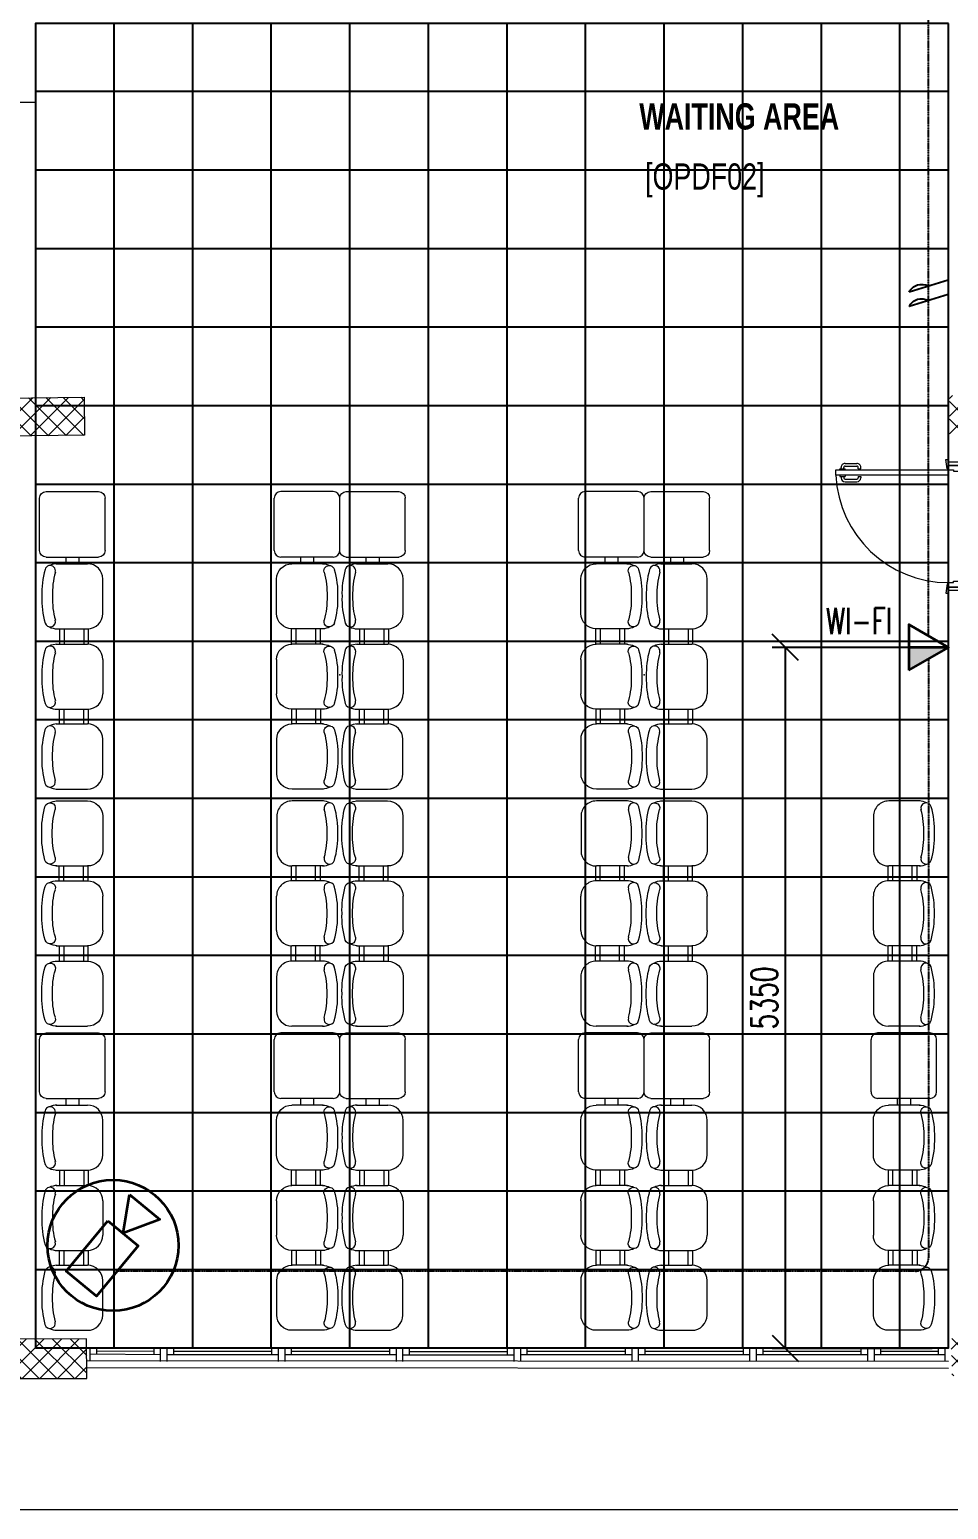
# Model space of a CAD drawing. Extents: x -560814 to 57327, y -29287 to 19916.
# Drawn here: x -1629 to 5386, y -14060 to -2756 of the extents above; entities that cross this region are included whole.
import ezdxf

# ---------------------------------------------------------------- set-up
doc = ezdxf.new("R2010")
doc.units = 0
doc.header["$LTSCALE"] = 0.25
doc.linetypes.add('01-First Floor$0$HIDDEN', pattern=[9.525, 6.35, -3.175])
doc.linetypes.add('DASHDOT', pattern=[25.4, 12.7, -6.35, 0, -6.35])
for name, color, linetype in [('0 @ 50', 7, 'Continuous'), ('01-First Floor$0$FALSE CEILING', 251, 'Continuous'), ('T-WIRE', 140, 'Continuous')]:
    doc.layers.add(name, color=color, linetype=linetype)
for name, color, linetype, lineweight in [('01-First Floor$0$72_EGR_BASE_TEXT', 252, 'Continuous', 5), ('01-First Floor$0$Aluminum', 251, 'Continuous', 5), ('01-First Floor$0$C-HYDR-CTCH', 251, 'Continuous', 5), ('01-First Floor$0$Hatch', 252, 'Continuous', 5), ('01-First Floor$0$LOADING', 253, 'Continuous', 5), ('01-First Floor$0$Proj', 251, 'Continuous', 5), ('01-First Floor$0$Walls', 251, 'Continuous', 5), ('01-First Floor$0$Wooden Joinery', 251, 'Continuous', 5), ('E-LITE-CLNG-CNDT', 6, 'DASHDOT', 35), ('T-DATA-CLNG-COND', 51, 'DASHDOT', 25), ('T-DATA-DEVC-TYPE', 2, 'Continuous', 25), ('T-DATA-DIM', 251, 'DASHDOT', 25), ('T-DATA-WALL @ 100', 33, 'Continuous', 35), ('T-SERT-CLNG @ 100', 60, 'Continuous', 35)]:
    doc.layers.add(name, color=color, linetype=linetype, lineweight=lineweight)
doc.styles.add('01-First Floor$0$X3G_ENTITY_9EC9', font='swisscl.ttf', dxfattribs={"height": 0.2})
doc.styles.add('01-First Floor$0$X3G_ENTITY_9F38', font='swisscl.ttf', dxfattribs={"height": 0.2})
doc.styles.add('DC_SIMPLEX', font='SIMPLEX.shx', dxfattribs={"width": 0.7})
doc.dimstyles.new('DevCad-MM', dxfattribs={"dimscale": 0.01, "dimtxt": 2, "dimasz": 2, "dimexe": 1, "dimexo": 1, "dimgap": 0.6, "dimtad": 1, "dimdec": 0, "dimrnd": 10, "dimzin": 1, "dimdsep": 46, "dimtxsty": 'DC_SIMPLEX', "dimblk1": 'OBLIQUE', "dimblk2": 'OBLIQUE', "dimsah": 1, "dimcen": 3, "dimclrd": 256, "dimclre": 256, "dimclrt": 45, "dimadec": 0, "dimazin": 0, "dimtfac": 1, "dimtdec": 0, "dimtix": 1, "dimtmove": 2, "dimatfit": 2, "dimldrblk": 'OBLIQUE', "dimfxl": 1, "dimtolj": 1, "dimtzin": 0, "dimarcsym": 0})

# ---------------------------------------------------------------- blocks, each defined once
blk = doc.blocks.new('*U92')
blk.add_hatch(color=254).paths.add_polyline_path([(-3.03, 1.75), (-3.03, 0), (0, 0)])
blk.add_line((0, 0), (-3.03, 0))
blk.add_lwpolyline([(-3.03, 1.75), (0, 0), (-3.03, -1.75)], close=True)
at = {"layer": 'T-DATA-DEVC-TYPE', "style": 'DC_SIMPLEX', "width": 0.7, "flags": 8}
blk.add_attdef('DC_TYPE', (2.68, 5.63), '', height=2, rotation=360, dxfattribs=at)
blk = doc.blocks.new('*U95')
for points in [[(1.27, 3.88), (3.58, 1.97), (0.77, 0.93)], [(-0.39, 1.88), (1.92, -0.03), (-1.27, -3.88), (-3.58, -1.97)]]:
    blk.add_lwpolyline(points, close=True)
blk.add_circle((0, 0), 5)
blk = doc.blocks.new('01-First Floor$0$A$C72370EFE')
at = {"layer": '01-First Floor$0$Wooden Joinery'}
for p, q in [((-0.05, -0.07), (-0.05, -0.16)), ((-0.03, -0.07), (-0.03, -0.16)), ((-0.01, -0.04), (-0.02, -0.04)), ((-0.01, -0.06), (-0.02, -0.06)), ((-0.01, -0.03), (-0.01, -0.07)), ((0, -0.03), (-0.01, -0.03)), ((0, -0.07), (-0.01, -0.07)), ((0.04, -0.03), (0.05, -0.03)), ((0.04, -0.07), (0.05, -0.07)), ((0.05, -0.03), (0.05, -0.07)), ((0.05, -0.04), (0.06, -0.04)), ((0.05, -0.06), (0.06, -0.06)), ((0.07, -0.07), (0.07, -0.16)), ((0.09, -0.07), (0.09, -0.16)), ((-0.01, -0.17), (-0.02, -0.17)), ((-0.01, -0.19), (-0.02, -0.19)), ((-0.01, -0.17), (-0.01, -0.19)), ((0.05, -0.17), (0.06, -0.17)), ((0.05, -0.17), (0.05, -0.19)), ((0.05, -0.19), (0.06, -0.19))]:
    blk.add_line(p, q, dxfattribs=at)
for centre, radius, start, end in [((-0.02, -0.07), 0.03, 90, 180), ((-0.02, -0.07), 0.01, 90, 180), ((0.06, -0.07), 0.03, 0, 90), ((0.06, -0.07), 0.01, 0, 90), ((-0.02, -0.16), 0.03, 180, 270), ((-0.02, -0.16), 0.01, 180, 270), ((0.06, -0.16), 0.01, 270, 0), ((0.06, -0.16), 0.03, 270, 0)]:
    blk.add_arc(centre, radius, start, end, dxfattribs=at)
blk = doc.blocks.new('01-First Floor$0$A$C5DAD61B4')
at = {"layer": '01-First Floor$0$Wooden Joinery'}
for points in [[(80, 959), (80, 969), (10, 979), (10, 959)], [(940, 959), (940, 969), (1010, 979), (1010, 959)], [(70, 859), (70, 849), (0, 839), (0, 859)], [(120, 859), (120, 0), (80, 0), (80, 859)], [(950, 859), (950, 849), (1020, 839), (1020, 859)]]:
    blk.add_lwpolyline(points, close=True, dxfattribs=at)
for points in [[(45, 859), (45, 959), (20, 959), (20, 859), (45, 859)], [(45, 859), (80, 859), (80, 899), (90, 899), (90, 959), (45, 959), (45, 859)], [(975, 859), (940, 859), (940, 899), (930, 899), (930, 959), (975, 959), (975, 859)], [(975, 859), (975, 959), (1000, 959), (1000, 859), (975, 859)]]:
    blk.add_lwpolyline(points, dxfattribs=at)
blk.add_arc((80, 859), 860, 272.666, 0, dxfattribs=at)
at = {"layer": '01-First Floor$0$Wooden Joinery', "xscale": 999.9999999998854, "yscale": 999.9999999998854, "zscale": 999.9999999998854, "rotation": 180}
blk.add_blockref('01-First Floor$0$A$C72370EFE', (120, 0), dxfattribs=at)
blk = doc.blocks.new('01-First Floor$0$GF21009T-P')
for p, q in [((0.4, 0.5), (0, 0.5)), ((-0.05, 0.45), (-0.05, 0.05)), ((0.45, 0.45), (0.45, 0.05)), ((0.45, 0.3), (0.5, 0.3)), ((0.45, 0.2), (0.5, 0.2)), ((0.4, 0), (0, 0))]:
    blk.add_line(p, q)
for centre, start, end in [((0, 0.45), 90, 180), ((0.4, 0.45), 0, 90), ((0, 0.05), 180, 270), ((0.4, 0.05), 270, 0)]:
    blk.add_arc(centre, 0.0499, start, end)
blk = doc.blocks.new('01-First Floor$0$3 s')
at = {"layer": '01-First Floor$0$LOADING', "ltscale": 20}
for p, q in [((-699751, -400643), (-699535, -400643)), ((-699751, -400643), (-699513, -400643)), ((-699396, -401023), (-699396, -400760)), ((-699751, -401140), (-699513, -401140)), ((-699728, -401140), (-699728, -401258)), ((-699692, -401140), (-699692, -401258)), ((-699542, -401140), (-699542, -401258)), ((-699508, -401140), (-699508, -401258)), ((-699751, -401258), (-699513, -401258)), ((-699396, -401375), (-699396, -401637)), ((-699751, -401754), (-699513, -401754)), ((-699751, -401754), (-699535, -401754)), ((-699730, -401754), (-699730, -401867)), ((-699693, -401754), (-699693, -401867)), ((-699544, -401754), (-699544, -401867)), ((-699509, -401754), (-699509, -401867)), ((-699753, -401867), (-699536, -401867)), ((-699753, -401867), (-699514, -401867)), ((-699397, -402247), (-699397, -401984)), ((-699753, -402364), (-699514, -402364))]:
    blk.add_line(p, q, dxfattribs=at)
for centre, radius, start, end in [((-699175, -400872), 687, 164.361, 181.6247), ((-699798, -400697), 40.5, 344.361, 164.361), ((-699746, -400760), 117, 90, 118.9699), ((-699175, -400872), 606, 164.361, 181.8419), ((-699513, -400760), 117, 0, 90), ((-699175, -400911), 687, 178.3753, 195.639), ((-699175, -400911), 606, 178.1581, 195.639), ((-699798, -401085), 40.5, 195.639, 15.639), ((-699513, -401023), 117, 270, 0), ((-699746, -401023), 117, 241.0301, 270), ((-699798, -401312), 40.5, 344.361, 164.361), ((-699746, -401375), 117, 90, 118.9699), ((-699513, -401375), 117, 0, 90), ((-699175, -401486), 687, 164.361, 181.6247), ((-699175, -401486), 606, 164.361, 181.8419), ((-699175, -401525), 687, 178.3753, 195.639), ((-699175, -401525), 606, 178.1581, 195.639), ((-699513, -401637), 117, 270, 0), ((-699798, -401700), 40.5, 195.639, 15.639), ((-699746, -401637), 117, 241.0301, 270), ((-699176, -402096), 687, 164.361, 181.6247), ((-699799, -401922), 40.5, 344.361, 164.361), ((-699747, -401984), 117, 90, 118.9699), ((-699176, -402096), 606, 164.361, 181.8419), ((-699514, -401984), 117, 0, 90), ((-699176, -402135), 687, 178.3753, 195.639), ((-699176, -402135), 606, 178.1581, 195.639), ((-699799, -402309), 40.5, 195.639, 15.639), ((-699514, -402247), 117, 270, 0), ((-699747, -402247), 117, 241.0301, 270)]:
    blk.add_arc(centre, radius, start, end, dxfattribs=at)
blk = doc.blocks.new('01-First Floor')
at = {"layer": '01-First Floor$0$Hatch'}
h = blk.add_hatch(dxfattribs=at)
h.set_pattern_fill('ANSI37', color=256, scale=30)
h.set_pattern_definition([(45, (-1823.345, -13062.25), (-67.35192, 67.35192), []), (135, (-1823.345, -13062.25), (-67.35192, -67.35192), [])])
h.paths.add_polyline_path([(49129, 8856), (48525, 8847), (48529, 8559), (49133, 8567)])
h.paths.add_polyline_path([(41969, 8848), (41385, 8842), (41365, 8551), (41949, 8556)])
h.paths.add_polyline_path([(27592, 8841), (26993, 8836), (26987, 8543), (27586, 8547)])
h.paths.add_polyline_path([(34777, 8843), (34176, 8835), (34167, 8550), (34769, 8557)])
h.paths.add_polyline_path([(20372, 8850), (19766, 8828), (19780, 8535), (20387, 8557)])
h.paths.add_polyline_path([(13636, 8839), (12414, 8863), (12407, 8567), (13629, 8543)])
h.paths.add_polyline_path([(13650, 1639), (12435, 1624), (12421, 1331), (13636, 1347)])
h.paths.add_polyline_path([(13624, -5554), (12421, -5570), (12415, -5863), (13618, -5847)])
h.paths.add_polyline_path([(13642, -12753), (12446, -12764), (12448, -13058), (13645, -13047)])
h.paths.add_polyline_path([(6007, -12750), (5404, -12754), (5414, -13040), (6018, -13036)])
h.paths.add_polyline_path([(5992, -5552), (5395, -5551), (5395, -5852), (5992, -5854)])
h.paths.add_polyline_path([(6002, 1637), (5382, 1638), (5372, 1335), (5991, 1334)])
h.paths.add_polyline_path([(5978, 8816), (5378, 8831), (5374, 8541), (5975, 8527)])
h.paths.add_polyline_path([(-1221, 8815), (-1823, 8837), (-1821, 8549), (-1219, 8526)])
h.paths.add_polyline_path([(-1213, -5564), (-1815, -5571), (-1812, -5862), (-1210, -5855)])
h.paths.add_polyline_path([(-1195, -12758), (-1794, -12759), (-1789, -13060), (-1191, -13059)])
h.paths.add_polyline_path([(20391, -12745), (19786, -12758), (19791, -13059), (20397, -13046)])
h.paths.add_polyline_path([(20385, -5553), (19790, -5570), (19792, -5867), (20387, -5849)])
h.paths.add_polyline_path([(20376, 1655), (19777, 1648), (19781, 1348), (20380, 1355)])
h.paths.add_polyline_path([(27576, 1640), (26974, 1645), (26979, 1353), (27581, 1348)])
h.paths.add_polyline_path([(27580, -5542), (26976, -5560), (26990, -5860), (27590, -5839)])
h.paths.add_polyline_path([(27596, -12758), (26992, -12752), (26990, -13038), (27594, -13044)])
h.paths.add_polyline_path([(34795, -12748), (34197, -12763), (34206, -13062), (34804, -13048)])
h.paths.add_polyline_path([(34787, -5560), (34186, -5558), (34187, -5855), (34789, -5857)])
h.paths.add_polyline_path([(34751, 1644), (34170, 1649), (34190, 1359), (34771, 1354)])
h.paths.add_polyline_path([(41954, 1643), (41357, 1657), (41359, 1365), (41956, 1352)])
h.paths.add_polyline_path([(41955, -5555), (41387, -5563), (41389, -5857), (41957, -5849)])
h.paths.add_polyline_path([(41992, -12752), (41387, -12755), (41388, -13059), (41994, -13057)])
h.paths.add_polyline_path([(49167, -12753), (48579, -12737), (48565, -13044), (49153, -13060)])
h.paths.add_polyline_path([(49151, -5553), (48548, -5552), (48546, -5849), (49149, -5850)])
at = {"layer": '01-First Floor$0$Aluminum'}
for p, q in [((5386, -12830), (-1192, -12825, 0)), ((-1167, -12925, 0), (-1167, -12825, 0)), ((-629, -12880), (-1167, -12875, 0)), ((-1117, -12875, 0), (-1117, -12825, 0)), ((-679, -12855), (-1117, -12850, 0)), ((-679, -12880), (-679, -12830)), ((-629, -12930), (-629, -12830)), ((-579, -12930), (-579, -12830)), ((271, -12880), (-579, -12880)), ((-529, -12880), (-529, -12830)), ((221, -12855), (-529, -12855)), ((221, -12880), (221, -12830)), ((271, -12930), (271, -12830)), ((321, -12930), (321, -12830)), ((1171, -12880), (321, -12880)), ((371, -12880), (371, -12830)), ((1121, -12855), (371, -12855)), ((1121, -12880), (1121, -12830)), ((1171, -12930), (1171, -12830)), ((1221, -12930), (1221, -12830)), ((1221, -12880), (2071, -12880)), ((1271, -12880), (1271, -12830)), ((1271, -12855), (2021, -12855)), ((2021, -12880), (2021, -12830)), ((2071, -12930), (2071, -12830)), ((2121, -12930), (2121, -12830)), ((2971, -12880), (2121, -12880)), ((2171, -12880), (2171, -12830)), ((2921, -12855), (2171, -12855)), ((2921, -12880), (2921, -12830)), ((2971, -12930), (2971, -12830)), ((3021, -12930), (3021, -12830)), ((3871, -12880), (3021, -12880)), ((3071, -12880), (3071, -12830)), ((3821, -12855), (3071, -12855)), ((3821, -12880), (3821, -12830)), ((3871, -12930), (3871, -12830)), ((3921, -12930), (3921, -12830)), ((4771, -12880), (3921, -12880)), ((3971, -12880), (3971, -12830)), ((4721, -12855), (3971, -12855)), ((4721, -12880), (4721, -12830)), ((4771, -12930), (4771, -12830)), ((4821, -12930), (4821, -12830)), ((5361, -12880), (4821, -12880)), ((4871, -12880), (4871, -12830)), ((5311, -12855), (4871, -12855)), ((5311, -12880), (5311, -12830)), ((5361, -12930), (5361, -12830)), ((5386, -12930), (-1192, -12925, 0))]:
    blk.add_line(p, q, dxfattribs=at)
at = {"layer": '01-First Floor$0$C-HYDR-CTCH', "elevation": 0, "flags": 128}
for points in [[(-1815, -5571), (-1213, -5564), (-1210, -5855), (-1812, -5862), (-1815, -5565)], [(-1794, -12759), (-1789, -13060), (-1191, -13059), (-1195, -12758), (-1794, -12759)]]:
    blk.add_lwpolyline(points, dxfattribs=at)
at = {"layer": '01-First Floor$0$FALSE CEILING', "linetype": 'Continuous'}
for p, q in [((-984, -12827), (-984, -2710)), ((-384, -12827), (-384, -2710)), ((216, -12827), (216, -2710)), ((816, -12827), (816, -2710)), ((1416, -12827), (1416, -2710)), ((2016, -12827), (2016, -2710)), ((2616, -12827), (2616, -2710)), ((3216, -12827), (3216, -2710)), ((3816, -12827), (3816, -2710)), ((4416, -12827), (4416, -2710)), ((5016, -12827), (5016, -2710)), ((-1584, -3227), (5386, -3227)), ((-1584, -3827), (5386, -3827)), ((-1584, -4427), (5386, -4427)), ((-1584, -5027), (5386, -5027)), ((-1584, -5627), (5386, -5627)), ((-1584, -6227), (5386, -6227)), ((-1584, -6827), (5386, -6827)), ((-1584, -7427), (5386, -7427)), ((-1584, -8027), (5386, -8027)), ((-1584, -8627), (5386, -8627)), ((-1584, -9227), (5386, -9227)), ((-1584, -9827), (5386, -9827)), ((-1584, -10427), (5386, -10427)), ((-1584, -11027), (5386, -11027)), ((-1584, -11627), (5386, -11627)), ((-1584, -12227), (5386, -12227))]:
    blk.add_line(p, q, dxfattribs=at)
at = {"layer": '01-First Floor$0$FALSE CEILING'}
blk.add_lwpolyline([(5386, -2710), (-1584, -2710), (-1584, -12827), (5386, -12827)], close=True, dxfattribs=at)
at = {"layer": '01-First Floor$0$LOADING'}
for p in [(739, -7684, 0), (3063, -7684, 0)]:
    blk.add_point(p, dxfattribs=at)
at = {"layer": '01-First Floor$0$Proj'}
blk.add_line((-1192, -12975, 0), (5386, -12980), dxfattribs=at)
at = {"layer": '01-First Floor$0$Proj', "linetype": '01-First Floor$0$HIDDEN', "ltscale": 3}
blk.add_lwpolyline([(48606, 9840), (-2814, 9840), (-2814, -14060), (48606, -14060)], dxfattribs=at)
blk.add_lwpolyline([(48606, 9840), (-2814, 9840), (-2814, -14060), (48606, -14060)], dxfattribs=at)
at = {"layer": '01-First Floor$0$Proj'}
blk.add_lwpolyline([(-3033, -4670), (-4397, -7398), (-4531, -7331), (-2521, -3310), (-1584, -3310), (-1584, -5560)], dxfattribs=at)
at = {"layer": '01-First Floor$0$Walls'}
blk.add_line((-1584, -12760), (-1584, -5860), dxfattribs=at)
at = {"layer": '01-First Floor$0$LOADING', "extrusion": (-3.51192e-12, 1.27212e-09, 1), "xscale": -1000, "yscale": 1000, "zscale": 1000, "rotation": 90.00000458082476}
for p in [(-1053, -6335, 0), (1239, -6335, 0), (3563, -6335, 0), (-1053, -10470, 0), (1239, -10470, 0), (3563, -10470, 0)]:
    blk.add_blockref('01-First Floor$0$GF21009T-P', p, dxfattribs=at)
at = {"layer": '01-First Floor$0$LOADING', "extrusion": (3.51192e-12, 1.27212e-09, 1), "xscale": 1000, "yscale": 1000, "zscale": 1000, "rotation": 269.9999954191752}
for p in [(239, -6335, 0), (2563, -6335, 0), (239, -10470, 0), (2563, -10470, 0), (4796, -10470, 0)]:
    blk.add_blockref('01-First Floor$0$GF21009T-P', p, dxfattribs=at)
at = {"layer": '01-First Floor$0$LOADING'}
for p in [(698326, 393807, 0), (700618, 393807, 0), (702941, 393807, 0), (698326, 389672, 0), (700618, 389672, 0), (702941, 389672, 0)]:
    blk.add_blockref('01-First Floor$0$3 s', p, dxfattribs=at)
at = {"layer": '01-First Floor$0$LOADING', "xscale": -1}
for p in [(-699139, 393807, 0), (-696816, 393807, 0), (-699139, 389672, 0), (-696816, 389672, 0), (-694583, 389672, 0)]:
    blk.add_blockref('01-First Floor$0$3 s', p, dxfattribs=at)
at = {"layer": '01-First Floor$0$LOADING', "xscale": -1, "rotation": 180}
for p in [(698326, -411012, 0), (700618, -411012, 0), (702941, -411012, 0)]:
    blk.add_blockref('01-First Floor$0$3 s', p, dxfattribs=at)
at = {"layer": '01-First Floor$0$LOADING', "rotation": 180}
for p in [(-699139, -411012, 0), (-696816, -411012, 0), (-694583, -411012, 0)]:
    blk.add_blockref('01-First Floor$0$3 s', p, dxfattribs=at)
at = {"layer": '01-First Floor$0$Wooden Joinery', "rotation": 269.9999999999999}
blk.add_blockref('01-First Floor$0$A$C5DAD61B4', (4527, -6040), dxfattribs=at)
at = {"layer": '01-First Floor$0$72_EGR_BASE_TEXT', "char_height": 200, "attachment_point": 2}
for s, insert, style in [('{\\fSwis721 LtCn BT|b1|i0|c0|p34;WAITING AREA}', (3789, -3319, 0), '01-First Floor$0$X3G_ENTITY_9EC9'), ('[OPDF02]', (3526, -3778, 0), '01-First Floor$0$X3G_ENTITY_9F38')]:
    blk.add_mtext(s, dxfattribs=dict(at, insert=insert, style=style))
blk = doc.blocks.new('W-TEL')
blk.add_line((-66, -213), (66, 213))
blk.add_arc((131, 76), 151, 115.3301, 210.179)
blk = doc.blocks.new('*U118')
at = {"layer": 'T-WIRE', "xscale": -0.006999999999825377, "yscale": 0.006999999999970897, "zscale": 0.006999999999999999}
for p in [(0, 0), (1.1, 0)]:
    blk.add_blockref('W-TEL', p, dxfattribs=at)
blk = doc.blocks.new('_OBLIQUE')
at = {"color": 0, "linetype": 'ByBlock'}
blk.add_line((-0.5, -0.5), (0.5, 0.5), dxfattribs=at)
blk = doc.blocks.new('*D408')
at = {"layer": 'Defpoints', "color": 0, "linetype": 'Continuous', "transparency": 16777216}
for p in [(5386, -7475), (4141, -12830), (5361, -12830)]:
    blk.add_point(p, dxfattribs=at)
at = {"layer": 'T-DATA-DIM', "linetype": 'Continuous', "lineweight": -2, "transparency": 16777216}
for p, q in [((5286, -7475), (4041, -7475)), ((4141, -7475), (4141, -12830)), ((5261, -12830), (4041, -12830))]:
    blk.add_line(p, q, dxfattribs=at)
at = {"layer": 'T-DATA-DIM', "linetype": 'Continuous', "lineweight": -2, "transparency": 16777216, "xscale": 200, "yscale": 200, "zscale": 200}
for p, rotation in [((4141, -7475), 90), ((4141, -12830), 270)]:
    blk.add_blockref('_OBLIQUE', p, dxfattribs=dict(at, rotation=rotation))
at = {"layer": 'T-DATA-DIM', "color": 45, "linetype": 'Continuous', "transparency": 16777216, "insert": (3981, -10153), "char_height": 200, "attachment_point": 5, "rotation": 90, "style": 'DC_SIMPLEX'}
blk.add_mtext('\\A1;5350', dxfattribs=at)

msp = doc.modelspace()

# ---------------------------------------------------------------- linework, layer by layer
at = {"layer": 'T-DATA-CLNG-COND'}
msp.add_lwpolyline([(5234.4, -7387.5), (5234.4, -2660)], dxfattribs=at)
msp.add_lwpolyline([(5234.4, -7562.5), (5234.4, -12139.2, -0.4142136), (5134.4, -12239.2), (-959.5, -12239.2)], format="xyb", dxfattribs=at)

# ---------------------------------------------------------------- block references
at = {"layer": '0 @ 50', "xscale": 100, "yscale": 100, "zscale": 100, "rotation": 89.99999999999999}
msp.add_blockref('*U118', (5234.4, -4825.4), dxfattribs=at)
at = {"layer": 'E-LITE-CLNG-CNDT'}
msp.add_blockref('01-First Floor', (0, 0), dxfattribs=at)
at = {"layer": 'T-DATA-WALL @ 100'}
ref = msp.add_blockref('*U92', (5386, -7475), dxfattribs=dict(at, xscale=-100, yscale=100, zscale=100, rotation=180))
ref.add_attrib('DC_TYPE', 'WI-FI', (4452.2, -7373.9, 0), dxfattribs={"layer": 'T-DATA-DEVC-TYPE', "height": 200, "style": 'DC_SIMPLEX', "width": 0.7, "flags": 8})
at = {"layer": 'T-SERT-CLNG @ 100', "xscale": 100, "yscale": 100, "zscale": 100}
msp.add_blockref('*U95', (-992.3, -12043.5), dxfattribs=at)

# ---------------------------------------------------------------- dimensions: what is measured, and where the dimension line sits
at = {"layer": 'T-DATA-DIM', "linetype": 'Continuous'}
dim = msp.add_linear_dim(base=(4141.4, -12830), p1=(5386, -7475), p2=(5361, -12830), angle=90, dimstyle='DevCad-MM', dxfattribs=at)
dim.commit()
dim.dimension.update_dxf_attribs({"geometry": '*D408', "text_midpoint": (3981.4, -10152.5)})

doc.saveas('drawing.dxf')
